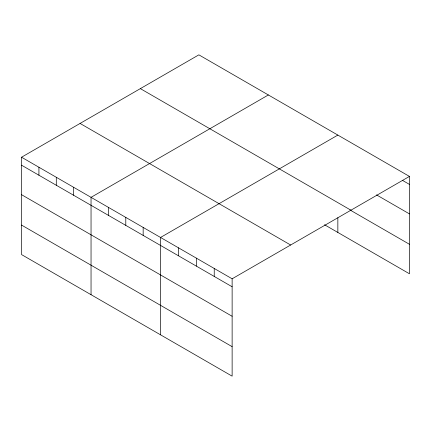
<?xml version="1.0" encoding="UTF-8"?>
<svg xmlns="http://www.w3.org/2000/svg" width="431" height="431" viewBox="0 0 431 431"><rect width="100%" height="100%" fill="white"/><g stroke="black" fill="none" stroke-linecap="round" stroke-linejoin="round"><path stroke-width="0.65" d="M21.55 157.218L232.131 278.792L232.131 376.155L21.55 254.581L21.55 157.218L198.869 54.845L409.45 176.419L409.45 273.782L324.532 224.756M268.362 94.965L91.043 197.339L91.043 294.702M337.85 135.086L160.537 237.459L160.537 334.822M232.131 278.792L409.45 176.419M402.522 180.395L409.45 184.398M376.538 194.893L409.45 213.895M140.355 88.624L350.936 210.204M349.977 209.951L409.45 244.285M80.064 123.433L290.645 245.013M21.55 165.192L232.131 286.771M21.55 194.688L232.131 316.268M21.55 225.079L232.131 346.659M337.85 217.698L337.85 232.449M214.234 268.459L214.234 276.438M196.331 258.126L196.331 266.105M178.434 247.793L178.434 255.766M143.162 227.428L143.162 235.401M125.787 217.396L125.787 225.375M108.413 207.365L108.413 215.344M73.669 187.307L73.669 195.281M56.294 177.276L56.294 185.255M38.925 167.244L38.925 175.223"/></g></svg>
